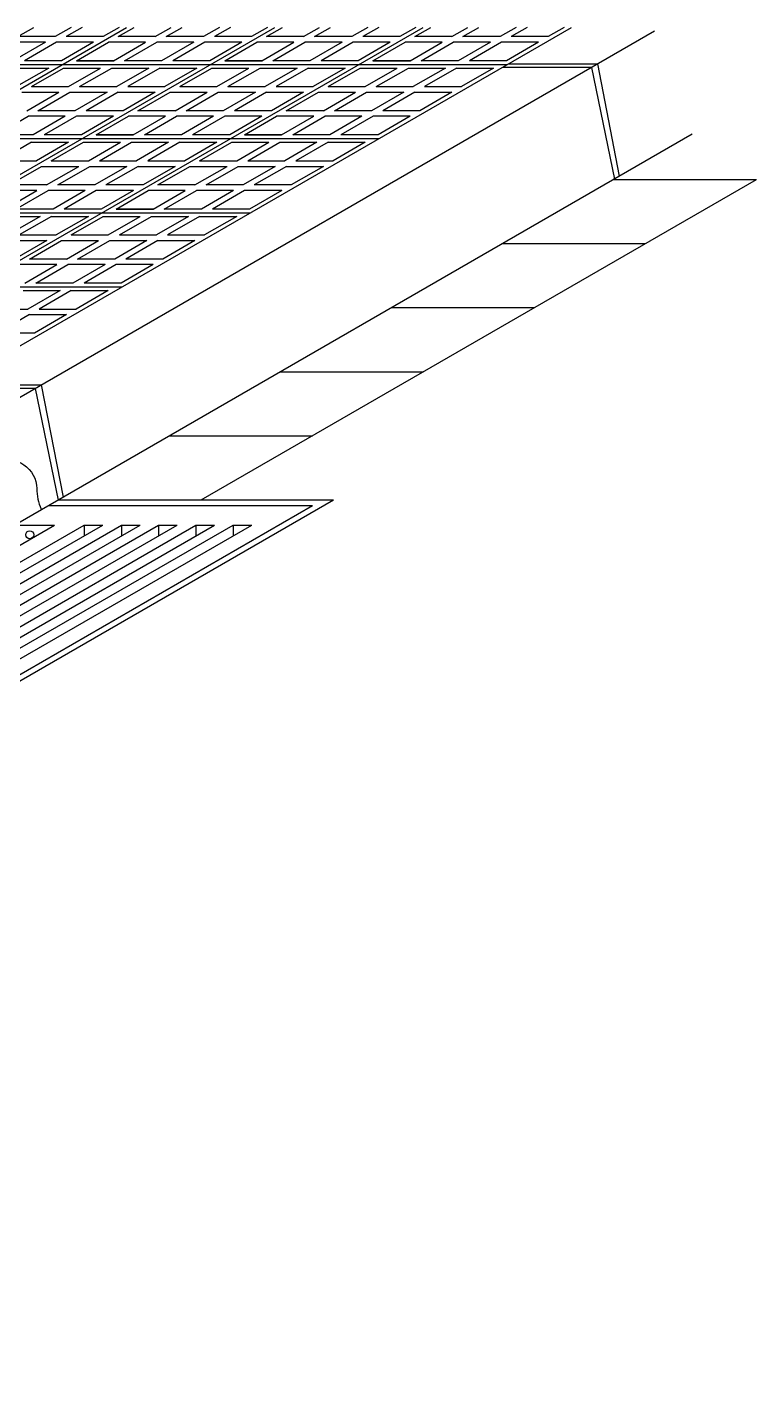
# Model space of a CAD drawing. Extents: x 0.2 to 27.8, y 0.4 to 17.8.
# Drawn here: x 16.583 to 18.55, y 10.979 to 14.673 of the extents above; entities that cross this region are included whole.
import ezdxf

# ---------------------------------------------------------------- set-up
doc = ezdxf.new("R2010")
doc.units = 0
doc.header["$LTSCALE"] = 0.8
doc.header["$MEASUREMENT"] = 0
doc.layers.add('TAPA', color=6, linetype='CONTINUOUS')
doc.layers.add('VORERA', color=7, linetype='CONTINUOUS')

msp = doc.modelspace()

# ---------------------------------------------------------------- linework, layer by layer
at = {"layer": 'TAPA', "color": 4}
for p, q in [((10.63405, 11.0833), (16.85083, 14.67256)), ((11.03405, 11.0833), (17.25083, 14.67256)), ((11.43405, 11.0833), (17.65083, 14.67256)), ((11.83405, 11.0833), (18.05083, 14.67256)), ((11.89405, 10.97938), (18.27459, 14.66318)), ((15.67785, 14.57269), (17.87785, 14.57269)), ((17.86468, 14.56509), (18.10468, 14.56509)), ((17.88049, 14.57421), (18.12049, 14.57421)), ((18.10401, 14.56445), (18.16641, 14.26349)), ((18.12049, 14.57421), (18.17936, 14.27096)), ((15.33144, 14.37269), (17.53144, 14.37269)), ((16.55754, 13.33522), (18.37593, 14.38507)), ((17.05218, 13.39809), (18.54972, 14.26269)), ((18.16397, 14.26269), (18.54972, 14.26269)), ((14.98503, 14.17269), (17.18503, 14.17269)), ((17.86447, 14.08977), (18.25021, 14.08977)), ((14.63862, 13.97269), (16.83862, 13.97269)), ((17.56496, 13.91685), (17.95071, 13.91685)), ((17.26545, 13.74393), (17.6512, 13.74393)), ((16.38063, 13.70827), (16.62063, 13.70827)), ((16.62063, 13.70827), (16.6795, 13.40502)), ((16.36482, 13.69914), (16.60482, 13.69914)), ((16.60416, 13.69851), (16.66655, 13.39754)), ((16.96594, 13.57101), (17.35169, 13.57101)), ((15.84307, 12.51175), (17.35208, 13.38298)), ((15.84712, 12.49665), (17.40846, 13.39809)), ((16.64027, 13.38298), (17.35208, 13.38298)), ((16.66644, 13.39809), (17.40846, 13.39809)), ((15.34452, 12.57275), (16.65631, 13.33011)), ((16.10787, 12.96737), (16.73615, 13.33011)), ((16.15811, 12.96737), (16.78639, 13.33011)), ((16.20836, 12.96737), (16.83664, 13.33011)), ((16.2586, 12.96737), (16.88688, 13.33011)), ((16.30885, 12.96737), (16.93713, 13.33011)), ((16.35909, 12.96737), (16.98737, 13.33011)), ((16.40934, 12.96737), (17.03762, 13.33011)), ((16.45958, 12.96737), (17.08786, 13.33011)), ((16.50983, 12.96737), (17.13811, 13.33011)), ((16.56007, 12.96737), (17.18835, 13.33011)), ((16.5605, 13.33011), (16.65631, 13.33011)), ((16.73615, 13.33011), (16.78639, 13.33011)), ((16.73615, 13.33011), (16.73615, 13.3011)), ((16.83664, 13.33011), (16.88688, 13.33011)), ((16.83664, 13.33011), (16.83664, 13.3011)), ((16.93713, 13.33011), (16.98737, 13.33011)), ((16.93713, 13.33011), (16.93713, 13.3011)), ((17.03762, 13.33011), (17.08786, 13.33011)), ((17.03762, 13.33011), (17.03762, 13.3011)), ((17.13811, 13.33011), (17.18835, 13.33011)), ((17.13811, 13.33011), (17.13811, 13.3011))]:
    msp.add_line(p, q, dxfattribs=at)
msp.add_lwpolyline([(15.11096, 12.50217), (15.12739, 12.66605, -0.1573174), (15.25742, 12.81205, -0.0150177), (15.81794, 13.17463, -0.037758), (16.50065, 13.50097, -0.5214926), (16.60854, 13.42858, 0.0932633), (16.61998, 13.3734, -0.486908)], format="xyb", dxfattribs=at)
msp.add_circle((16.58938, 13.30398), 0.01079, dxfattribs=at)
at = {"layer": 'VORERA', "color": 4}
for p, q in [((16.55775, 14.64769), (16.60083, 14.67256)), ((16.70083, 14.67256), (16.65775, 14.64769)), ((16.73083, 14.67256), (16.68775, 14.64769)), ((16.83083, 14.67256), (16.78775, 14.64769)), ((16.82775, 14.64769), (16.87083, 14.67256)), ((16.92775, 14.64769), (16.97083, 14.67256)), ((16.95775, 14.64769), (17.00083, 14.67256)), ((17.10083, 14.67256), (17.05775, 14.64769)), ((17.13083, 14.67256), (17.08775, 14.64769)), ((17.23083, 14.67256), (17.18775, 14.64769)), ((17.22775, 14.64769), (17.27083, 14.67256)), ((17.32775, 14.64769), (17.37083, 14.67256)), ((17.35775, 14.64769), (17.40083, 14.67256)), ((17.50083, 14.67256), (17.45775, 14.64769)), ((17.53083, 14.67256), (17.48775, 14.64769)), ((17.63083, 14.67256), (17.58775, 14.64769)), ((17.62775, 14.64769), (17.67083, 14.67256)), ((17.72775, 14.64769), (17.77083, 14.67256)), ((17.75775, 14.64769), (17.80083, 14.67256)), ((17.90083, 14.67256), (17.85775, 14.64769)), ((17.93083, 14.67256), (17.88775, 14.64769)), ((18.03083, 14.67256), (17.98775, 14.64769)), ((16.63177, 14.63269), (16.53177, 14.63269)), ((16.63177, 14.63269), (16.54517, 14.58269)), ((16.65775, 14.64769), (16.55775, 14.64769)), ((16.66177, 14.63269), (16.57517, 14.58269)), ((16.76177, 14.63269), (16.66177, 14.63269)), ((16.76177, 14.63269), (16.67517, 14.58269)), ((16.78775, 14.64769), (16.68775, 14.64769)), ((16.71517, 14.58269), (16.80177, 14.63269)), ((16.90177, 14.63269), (16.80177, 14.63269)), ((16.81517, 14.58269), (16.90177, 14.63269)), ((16.92775, 14.64769), (16.82775, 14.64769)), ((16.84517, 14.58269), (16.93177, 14.63269)), ((17.03177, 14.63269), (16.93177, 14.63269)), ((17.03177, 14.63269), (16.94517, 14.58269)), ((17.05775, 14.64769), (16.95775, 14.64769)), ((17.06177, 14.63269), (16.97517, 14.58269)), ((17.16177, 14.63269), (17.06177, 14.63269)), ((17.16177, 14.63269), (17.07517, 14.58269)), ((17.18775, 14.64769), (17.08775, 14.64769)), ((17.11517, 14.58269), (17.20177, 14.63269)), ((17.30177, 14.63269), (17.20177, 14.63269)), ((17.21517, 14.58269), (17.30177, 14.63269)), ((17.32775, 14.64769), (17.22775, 14.64769)), ((17.24517, 14.58269), (17.33177, 14.63269)), ((17.43177, 14.63269), (17.33177, 14.63269)), ((17.43177, 14.63269), (17.34517, 14.58269)), ((17.45775, 14.64769), (17.35775, 14.64769)), ((17.46177, 14.63269), (17.37517, 14.58269)), ((17.56177, 14.63269), (17.46177, 14.63269)), ((17.56177, 14.63269), (17.47517, 14.58269)), ((17.58775, 14.64769), (17.48775, 14.64769)), ((17.51517, 14.58269), (17.60177, 14.63269)), ((17.70177, 14.63269), (17.60177, 14.63269)), ((17.61517, 14.58269), (17.70177, 14.63269)), ((17.72775, 14.64769), (17.62775, 14.64769)), ((17.64517, 14.58269), (17.73177, 14.63269)), ((17.83177, 14.63269), (17.73177, 14.63269)), ((17.83177, 14.63269), (17.74517, 14.58269)), ((17.85775, 14.64769), (17.75775, 14.64769)), ((17.86177, 14.63269), (17.77517, 14.58269)), ((17.96177, 14.63269), (17.86177, 14.63269)), ((17.96177, 14.63269), (17.87517, 14.58269)), ((17.98775, 14.64769), (17.88775, 14.64769)), ((16.54053, 14.56269), (16.64053, 14.56269)), ((16.64053, 14.56269), (16.55393, 14.51269)), ((16.67517, 14.58269), (16.57517, 14.58269)), ((16.59393, 14.51269), (16.68053, 14.56269)), ((16.68053, 14.56269), (16.78053, 14.56269)), ((16.69393, 14.51269), (16.78053, 14.56269)), ((16.71517, 14.58269), (16.81517, 14.58269)), ((16.81517, 14.58269), (16.71517, 14.58269)), ((16.72393, 14.51269), (16.81053, 14.56269)), ((16.81053, 14.56269), (16.91053, 14.56269)), ((16.91053, 14.56269), (16.82393, 14.51269)), ((16.94517, 14.58269), (16.84517, 14.58269)), ((16.94053, 14.56269), (16.85393, 14.51269)), ((16.94053, 14.56269), (17.04053, 14.56269)), ((17.04053, 14.56269), (16.95393, 14.51269)), ((17.07517, 14.58269), (16.97517, 14.58269)), ((16.99393, 14.51269), (17.08053, 14.56269)), ((17.08053, 14.56269), (17.18053, 14.56269)), ((17.09393, 14.51269), (17.18053, 14.56269)), ((17.11517, 14.58269), (17.21517, 14.58269)), ((17.21517, 14.58269), (17.11517, 14.58269)), ((17.12393, 14.51269), (17.21053, 14.56269)), ((17.21053, 14.56269), (17.31053, 14.56269)), ((17.31053, 14.56269), (17.22393, 14.51269)), ((17.34517, 14.58269), (17.24517, 14.58269)), ((17.34053, 14.56269), (17.25393, 14.51269)), ((17.34053, 14.56269), (17.44053, 14.56269)), ((17.44053, 14.56269), (17.35393, 14.51269)), ((17.47517, 14.58269), (17.37517, 14.58269)), ((17.39393, 14.51269), (17.48053, 14.56269)), ((17.48053, 14.56269), (17.58053, 14.56269)), ((17.49393, 14.51269), (17.58053, 14.56269)), ((17.51517, 14.58269), (17.61517, 14.58269)), ((17.61517, 14.58269), (17.51517, 14.58269)), ((17.52393, 14.51269), (17.61053, 14.56269)), ((17.61053, 14.56269), (17.71053, 14.56269)), ((17.71053, 14.56269), (17.62393, 14.51269)), ((17.74517, 14.58269), (17.64517, 14.58269)), ((17.74053, 14.56269), (17.65393, 14.51269)), ((17.74053, 14.56269), (17.84053, 14.56269)), ((17.84053, 14.56269), (17.75393, 14.51269)), ((17.87517, 14.58269), (17.77517, 14.58269)), ((16.56795, 14.49769), (16.66795, 14.49769)), ((16.58134, 14.44769), (16.66795, 14.49769)), ((16.59393, 14.51269), (16.69393, 14.51269)), ((16.61134, 14.44769), (16.69795, 14.49769)), ((16.69795, 14.49769), (16.79795, 14.49769)), ((16.79795, 14.49769), (16.71134, 14.44769)), ((16.72393, 14.51269), (16.82393, 14.51269)), ((16.82795, 14.49769), (16.74134, 14.44769)), ((16.82795, 14.49769), (16.92795, 14.49769)), ((16.92795, 14.49769), (16.84134, 14.44769)), ((16.85393, 14.51269), (16.95393, 14.51269)), ((16.88134, 14.44769), (16.96795, 14.49769)), ((16.96795, 14.49769), (17.06795, 14.49769)), ((16.98134, 14.44769), (17.06795, 14.49769)), ((16.99393, 14.51269), (17.09393, 14.51269)), ((17.01134, 14.44769), (17.09795, 14.49769)), ((17.09795, 14.49769), (17.19795, 14.49769)), ((17.19795, 14.49769), (17.11134, 14.44769)), ((17.12393, 14.51269), (17.22393, 14.51269)), ((17.22795, 14.49769), (17.14134, 14.44769)), ((17.22795, 14.49769), (17.32795, 14.49769)), ((17.32795, 14.49769), (17.24134, 14.44769)), ((17.25393, 14.51269), (17.35393, 14.51269)), ((17.28134, 14.44769), (17.36795, 14.49769)), ((17.36795, 14.49769), (17.46795, 14.49769)), ((17.38134, 14.44769), (17.46795, 14.49769)), ((17.39393, 14.51269), (17.49393, 14.51269)), ((17.41134, 14.44769), (17.49795, 14.49769)), ((17.49795, 14.49769), (17.59795, 14.49769)), ((17.59795, 14.49769), (17.51134, 14.44769)), ((17.52393, 14.51269), (17.62393, 14.51269)), ((17.62795, 14.49769), (17.54134, 14.44769)), ((17.62795, 14.49769), (17.72795, 14.49769)), ((17.72795, 14.49769), (17.64134, 14.44769)), ((17.65393, 14.51269), (17.75393, 14.51269)), ((16.71134, 14.44769), (16.61134, 14.44769)), ((16.84134, 14.44769), (16.74134, 14.44769)), ((16.98134, 14.44769), (16.88134, 14.44769)), ((17.11134, 14.44769), (17.01134, 14.44769)), ((17.24134, 14.44769), (17.14134, 14.44769)), ((17.38134, 14.44769), (17.28134, 14.44769)), ((17.51134, 14.44769), (17.41134, 14.44769)), ((17.64134, 14.44769), (17.54134, 14.44769)), ((16.49876, 14.38269), (16.58536, 14.43269)), ((16.68536, 14.43269), (16.58536, 14.43269)), ((16.68536, 14.43269), (16.59876, 14.38269)), ((16.71536, 14.43269), (16.62876, 14.38269)), ((16.81536, 14.43269), (16.71536, 14.43269)), ((16.81536, 14.43269), (16.72876, 14.38269)), ((16.76876, 14.38269), (16.85536, 14.43269)), ((16.95536, 14.43269), (16.85536, 14.43269)), ((16.86876, 14.38269), (16.95536, 14.43269)), ((16.89876, 14.38269), (16.98536, 14.43269)), ((17.08536, 14.43269), (16.98536, 14.43269)), ((17.08536, 14.43269), (16.99876, 14.38269)), ((17.11536, 14.43269), (17.02876, 14.38269)), ((17.21536, 14.43269), (17.11536, 14.43269)), ((17.21536, 14.43269), (17.12876, 14.38269)), ((17.16876, 14.38269), (17.25536, 14.43269)), ((17.35536, 14.43269), (17.25536, 14.43269)), ((17.26876, 14.38269), (17.35536, 14.43269)), ((17.29876, 14.38269), (17.38536, 14.43269)), ((17.48536, 14.43269), (17.38536, 14.43269)), ((17.48536, 14.43269), (17.39876, 14.38269)), ((17.51536, 14.43269), (17.42876, 14.38269)), ((17.61536, 14.43269), (17.51536, 14.43269)), ((17.61536, 14.43269), (17.52876, 14.38269)), ((16.59876, 14.38269), (16.49876, 14.38269)), ((16.72876, 14.38269), (16.62876, 14.38269)), ((16.76876, 14.38269), (16.86876, 14.38269)), ((16.86876, 14.38269), (16.76876, 14.38269)), ((16.99876, 14.38269), (16.89876, 14.38269)), ((17.12876, 14.38269), (17.02876, 14.38269)), ((17.16876, 14.38269), (17.26876, 14.38269)), ((17.26876, 14.38269), (17.16876, 14.38269)), ((17.39876, 14.38269), (17.29876, 14.38269)), ((17.52876, 14.38269), (17.42876, 14.38269)), ((16.59412, 14.36269), (16.50752, 14.31269)), ((16.59412, 14.36269), (16.69412, 14.36269)), ((16.69412, 14.36269), (16.60752, 14.31269)), ((16.64752, 14.31269), (16.73412, 14.36269)), ((16.73412, 14.36269), (16.83412, 14.36269)), ((16.74752, 14.31269), (16.83412, 14.36269)), ((16.77752, 14.31269), (16.86412, 14.36269)), ((16.86412, 14.36269), (16.96412, 14.36269)), ((16.96412, 14.36269), (16.87752, 14.31269)), ((16.99412, 14.36269), (16.90752, 14.31269)), ((16.99412, 14.36269), (17.09412, 14.36269)), ((17.09412, 14.36269), (17.00752, 14.31269)), ((17.04752, 14.31269), (17.13412, 14.36269)), ((17.13412, 14.36269), (17.23412, 14.36269)), ((17.14752, 14.31269), (17.23412, 14.36269)), ((17.17752, 14.31269), (17.26412, 14.36269)), ((17.26412, 14.36269), (17.36412, 14.36269)), ((17.36412, 14.36269), (17.27752, 14.31269)), ((17.39412, 14.36269), (17.30752, 14.31269)), ((17.39412, 14.36269), (17.49412, 14.36269)), ((17.49412, 14.36269), (17.40752, 14.31269)), ((16.50752, 14.31269), (16.60752, 14.31269)), ((16.53493, 14.24769), (16.62154, 14.29769)), ((16.62154, 14.29769), (16.72154, 14.29769)), ((16.63493, 14.24769), (16.72154, 14.29769)), ((16.64752, 14.31269), (16.74752, 14.31269)), ((16.66493, 14.24769), (16.75154, 14.29769)), ((16.75154, 14.29769), (16.85154, 14.29769)), ((16.85154, 14.29769), (16.76493, 14.24769)), ((16.77752, 14.31269), (16.87752, 14.31269)), ((16.88154, 14.29769), (16.79493, 14.24769)), ((16.88154, 14.29769), (16.98154, 14.29769)), ((16.98154, 14.29769), (16.89493, 14.24769)), ((16.90752, 14.31269), (17.00752, 14.31269)), ((16.93493, 14.24769), (17.02154, 14.29769)), ((17.02154, 14.29769), (17.12154, 14.29769)), ((17.03493, 14.24769), (17.12154, 14.29769)), ((17.04752, 14.31269), (17.14752, 14.31269)), ((17.06493, 14.24769), (17.15154, 14.29769)), ((17.15154, 14.29769), (17.25154, 14.29769)), ((17.25154, 14.29769), (17.16493, 14.24769)), ((17.17752, 14.31269), (17.27752, 14.31269)), ((17.28154, 14.29769), (17.19493, 14.24769)), ((17.28154, 14.29769), (17.38154, 14.29769)), ((17.38154, 14.29769), (17.29493, 14.24769)), ((17.30752, 14.31269), (17.40752, 14.31269)), ((16.60895, 14.23269), (16.50895, 14.23269)), ((16.52235, 14.18269), (16.60895, 14.23269)), ((16.63493, 14.24769), (16.53493, 14.24769)), ((16.55235, 14.18269), (16.63895, 14.23269)), ((16.73895, 14.23269), (16.63895, 14.23269)), ((16.73895, 14.23269), (16.65235, 14.18269)), ((16.76493, 14.24769), (16.66493, 14.24769)), ((16.76895, 14.23269), (16.68235, 14.18269)), ((16.86895, 14.23269), (16.76895, 14.23269)), ((16.86895, 14.23269), (16.78235, 14.18269)), ((16.89493, 14.24769), (16.79493, 14.24769)), ((16.82235, 14.18269), (16.90895, 14.23269)), ((17.00895, 14.23269), (16.90895, 14.23269)), ((16.92235, 14.18269), (17.00895, 14.23269)), ((17.03493, 14.24769), (16.93493, 14.24769)), ((16.95235, 14.18269), (17.03895, 14.23269)), ((17.13895, 14.23269), (17.03895, 14.23269)), ((17.13895, 14.23269), (17.05235, 14.18269)), ((17.16493, 14.24769), (17.06493, 14.24769)), ((17.16895, 14.23269), (17.08235, 14.18269)), ((17.26895, 14.23269), (17.16895, 14.23269)), ((17.26895, 14.23269), (17.18235, 14.18269)), ((17.29493, 14.24769), (17.19493, 14.24769)), ((16.65235, 14.18269), (16.55235, 14.18269)), ((16.78235, 14.18269), (16.68235, 14.18269)), ((16.82235, 14.18269), (16.92235, 14.18269)), ((16.92235, 14.18269), (16.82235, 14.18269)), ((17.05235, 14.18269), (16.95235, 14.18269)), ((17.18235, 14.18269), (17.08235, 14.18269)), ((16.51771, 14.16269), (16.61771, 14.16269)), ((16.61771, 14.16269), (16.53111, 14.11269)), ((16.64771, 14.16269), (16.56111, 14.11269)), ((16.64771, 14.16269), (16.74771, 14.16269)), ((16.74771, 14.16269), (16.66111, 14.11269)), ((16.70111, 14.11269), (16.78771, 14.16269)), ((16.78771, 14.16269), (16.88771, 14.16269)), ((16.80111, 14.11269), (16.88771, 14.16269)), ((16.83111, 14.11269), (16.91771, 14.16269)), ((16.91771, 14.16269), (17.01771, 14.16269)), ((17.01771, 14.16269), (16.93111, 14.11269)), ((17.04771, 14.16269), (16.96111, 14.11269)), ((17.04771, 14.16269), (17.14771, 14.16269)), ((17.14771, 14.16269), (17.06111, 14.11269)), ((16.56111, 14.11269), (16.66111, 14.11269)), ((16.70111, 14.11269), (16.80111, 14.11269)), ((16.83111, 14.11269), (16.93111, 14.11269)), ((16.96111, 14.11269), (17.06111, 14.11269)), ((16.53513, 14.09769), (16.63513, 14.09769)), ((16.63513, 14.09769), (16.54852, 14.04769)), ((16.58852, 14.04769), (16.67513, 14.09769)), ((16.67513, 14.09769), (16.77513, 14.09769)), ((16.68852, 14.04769), (16.77513, 14.09769)), ((16.71852, 14.04769), (16.80513, 14.09769)), ((16.80513, 14.09769), (16.90513, 14.09769)), ((16.90513, 14.09769), (16.81852, 14.04769)), ((16.93513, 14.09769), (16.84852, 14.04769)), ((16.93513, 14.09769), (17.03513, 14.09769)), ((17.03513, 14.09769), (16.94852, 14.04769)), ((16.68852, 14.04769), (16.58852, 14.04769)), ((16.81852, 14.04769), (16.71852, 14.04769)), ((16.94852, 14.04769), (16.84852, 14.04769)), ((16.66254, 14.03269), (16.56254, 14.03269)), ((16.57594, 13.98269), (16.66254, 14.03269)), ((16.60594, 13.98269), (16.69254, 14.03269)), ((16.79254, 14.03269), (16.69254, 14.03269)), ((16.79254, 14.03269), (16.70594, 13.98269)), ((16.82254, 14.03269), (16.73594, 13.98269)), ((16.92254, 14.03269), (16.82254, 14.03269)), ((16.92254, 14.03269), (16.83594, 13.98269)), ((16.5713, 13.96269), (16.6713, 13.96269)), ((16.6713, 13.96269), (16.5847, 13.91269)), ((16.70594, 13.98269), (16.60594, 13.98269)), ((16.7013, 13.96269), (16.6147, 13.91269)), ((16.7013, 13.96269), (16.8013, 13.96269)), ((16.8013, 13.96269), (16.7147, 13.91269)), ((16.83594, 13.98269), (16.73594, 13.98269)), ((16.4847, 13.91269), (16.5847, 13.91269)), ((16.58872, 13.89769), (16.50211, 13.84769)), ((16.58872, 13.89769), (16.68872, 13.89769)), ((16.68872, 13.89769), (16.60211, 13.84769)), ((16.6147, 13.91269), (16.7147, 13.91269)), ((16.60211, 13.84769), (16.50211, 13.84769))]:
    msp.add_line(p, q, dxfattribs=at)

doc.saveas('drawing.dxf')
